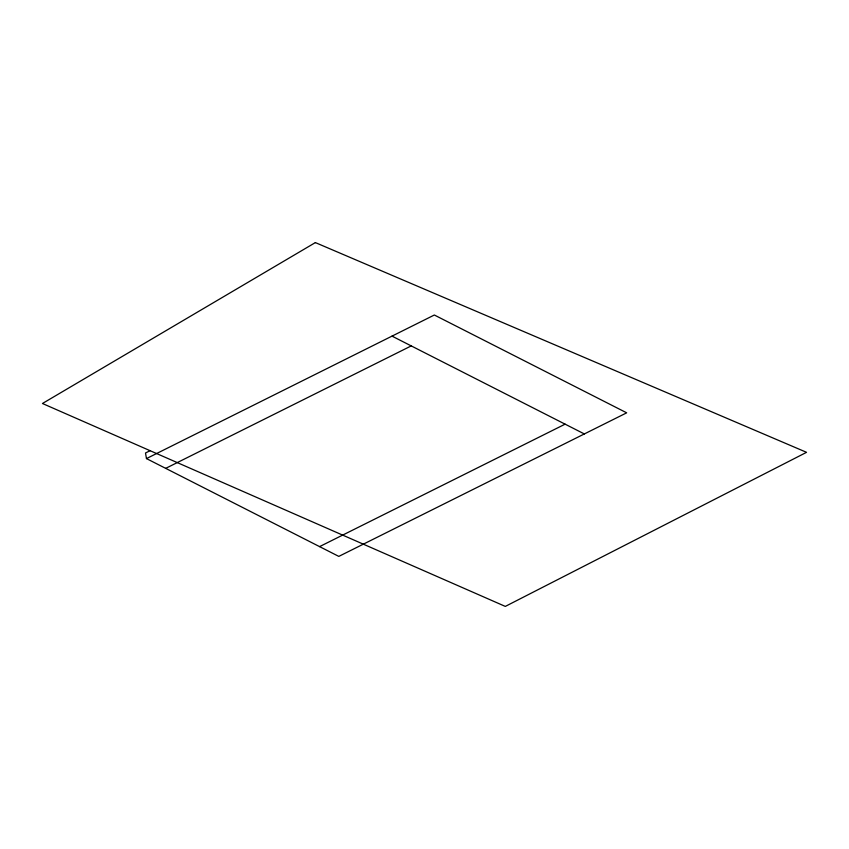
<?xml version="1.0" encoding="UTF-8"?>
<svg xmlns="http://www.w3.org/2000/svg" width="849" height="849" viewBox="0 0 849 849"><rect width="100%" height="100%" fill="white"/><g stroke="black" fill="none" stroke-linecap="round" stroke-linejoin="round"><path stroke-width="1.27" d="M150.252 450.628L145.508 452.995L146.463 458.587L338.804 556.392L626.689 412.826L434.348 315.011L146.463 458.587M165.704 468.361L411.245 345.904M319.574 546.618L565.116 424.16M392.015 336.13L584.345 433.945M315.372 242.591L42.45 403.498L505.314 606.409L806.55 452.326L315.372 242.591"/></g></svg>
